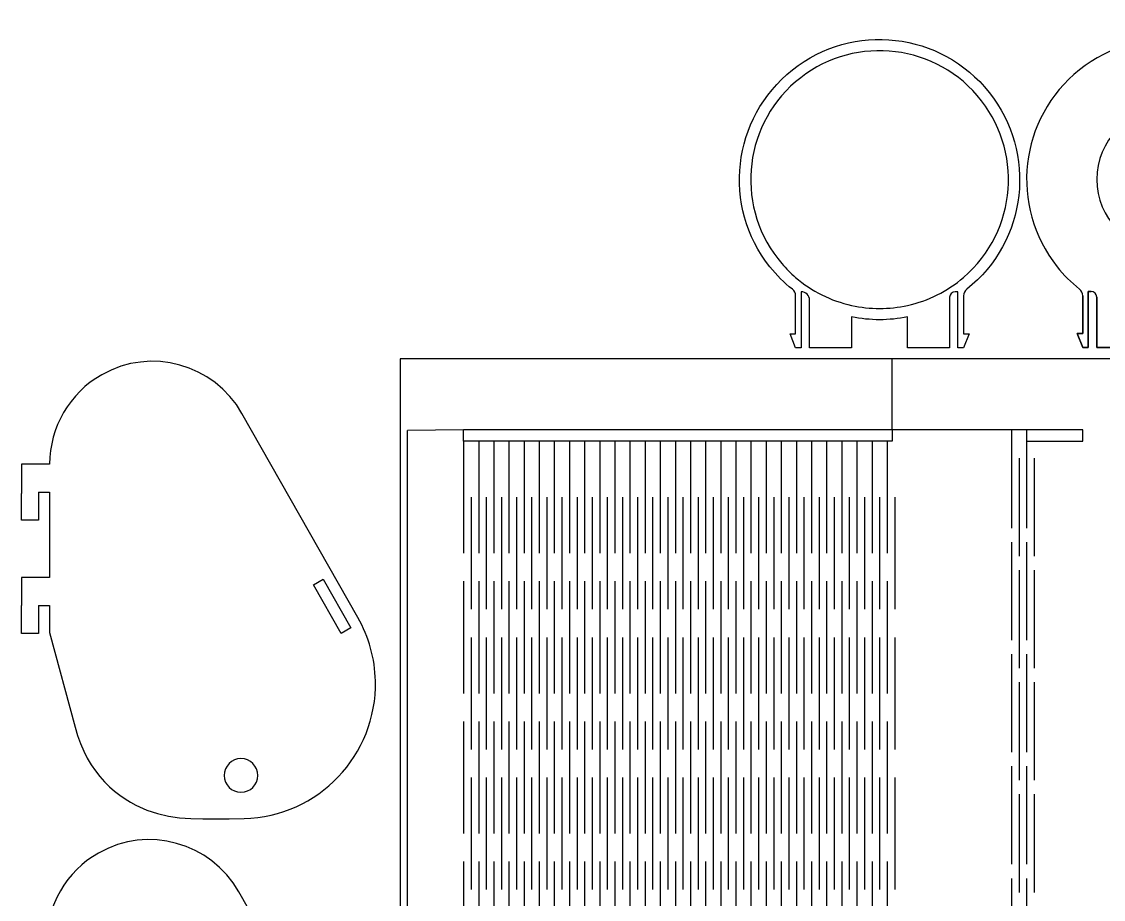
# Model space of a CAD drawing. Header units: inches. Extents: x -247 to 491, y -447 to 179.
# Drawn here: x -243.7 to 142.5, y -136.3 to 176.9 of the extents above; entities that cross this region are included whole.
import ezdxf

# ---------------------------------------------------------------- set-up
doc = ezdxf.new("R2010")
doc.units = ezdxf.units.IN
doc.header["$MEASUREMENT"] = 0

# ---------------------------------------------------------------- blocks, each defined once
blk = doc.blocks.new('block 51')
at = {"color": 7, "lineweight": 25, "true_color": 0xffffff}
blk.add_lwpolyline([(115.07, 31.17), (115.07, -3.83)], dxfattribs=at)
blk = doc.blocks.new('block 52')
at = {"color": 7, "lineweight": 25, "true_color": 0xffffff}
blk.add_lwpolyline([(117.77, 21.17), (117.77, -13.83)], dxfattribs=at)
blk = doc.blocks.new('block 53')
at = {"color": 7, "lineweight": 25, "true_color": 0xffffff}
blk.add_lwpolyline([(117.77, -18.83), (117.77, -53.83)], dxfattribs=at)
blk = doc.blocks.new('block 54')
at = {"color": 7, "lineweight": 25, "true_color": 0xffffff}
blk.add_lwpolyline([(115.07, -8.83), (115.07, -43.83)], dxfattribs=at)
blk = doc.blocks.new('block 55')
at = {"color": 7, "lineweight": 25, "true_color": 0xffffff}
blk.add_lwpolyline([(117.77, -58.83), (117.77, -93.83)], dxfattribs=at)
blk = doc.blocks.new('block 56')
at = {"color": 7, "lineweight": 25, "true_color": 0xffffff}
blk.add_lwpolyline([(115.07, -48.83), (115.07, -83.83)], dxfattribs=at)
blk = doc.blocks.new('block 57')
at = {"color": 7, "lineweight": 25, "true_color": 0xffffff}
blk.add_lwpolyline([(117.77, -98.83), (117.77, -133.83)], dxfattribs=at)
blk = doc.blocks.new('block 58')
at = {"color": 7, "lineweight": 25, "true_color": 0xffffff}
blk.add_lwpolyline([(115.07, -88.83), (115.07, -123.83)], dxfattribs=at)
blk = doc.blocks.new('block 60')
at = {"color": 7, "lineweight": 25, "true_color": 0xffffff}
blk.add_lwpolyline([(115.07, -128.83), (115.07, -163.83)], dxfattribs=at)
blk = doc.blocks.new('block 73')
at = {"color": 7, "lineweight": 25, "true_color": 0xffffff}
blk.add_lwpolyline([(112.37, 21.17), (112.37, -13.83)], dxfattribs=at)
blk = doc.blocks.new('block 74')
at = {"color": 7, "lineweight": 25, "true_color": 0xffffff}
blk.add_lwpolyline([(109.67, 31.17), (109.67, -3.83)], dxfattribs=at)
blk = doc.blocks.new('block 75')
at = {"color": 7, "lineweight": 25, "true_color": 0xffffff}
blk.add_lwpolyline([(112.37, -18.83), (112.37, -53.83)], dxfattribs=at)
blk = doc.blocks.new('block 76')
at = {"color": 7, "lineweight": 25, "true_color": 0xffffff}
blk.add_lwpolyline([(109.67, -8.83), (109.67, -43.83)], dxfattribs=at)
blk = doc.blocks.new('block 77')
at = {"color": 7, "lineweight": 25, "true_color": 0xffffff}
blk.add_lwpolyline([(112.37, -58.83), (112.37, -93.83)], dxfattribs=at)
blk = doc.blocks.new('block 78')
at = {"color": 7, "lineweight": 25, "true_color": 0xffffff}
blk.add_lwpolyline([(109.67, -48.83), (109.67, -83.83)], dxfattribs=at)
blk = doc.blocks.new('block 79')
at = {"color": 7, "lineweight": 25, "true_color": 0xffffff}
blk.add_lwpolyline([(112.37, -98.83), (112.37, -133.83)], dxfattribs=at)
blk = doc.blocks.new('block 80')
at = {"color": 7, "lineweight": 25, "true_color": 0xffffff}
blk.add_lwpolyline([(109.67, -88.83), (109.67, -123.83)], dxfattribs=at)
blk = doc.blocks.new('block 82')
at = {"color": 7, "lineweight": 25, "true_color": 0xffffff}
blk.add_lwpolyline([(109.67, -128.83), (109.67, -163.83)], dxfattribs=at)
blk = doc.blocks.new('block 122')
at = {"color": 7, "lineweight": 25, "true_color": 0xffffff}
blk.add_open_spline([(140.08, 120.58), (140.08, 134.38), (151.27, 145.58), (165.08, 145.58), (178.88, 145.58), (190.08, 134.38), (190.08, 120.58), (190.08, 106.77), (178.88, 95.58), (165.08, 95.58), (151.27, 95.58), (140.08, 106.77), (140.08, 120.58), (140.08, 120.58), (140.08, 120.58), (140.08, 120.58)], degree=3, knots=[0, 0, 0, 0, 1, 1, 1, 2, 2, 2, 3, 3, 3, 4, 4, 4, 5, 5, 5, 5], dxfattribs=at)
blk = doc.blocks.new('block 123')
at = {"color": 7, "lineweight": 25, "true_color": 0xffffff}
blk.add_lwpolyline([(135.08, 79.1), (135.08, 65.58)], dxfattribs=at)
blk = doc.blocks.new('block 124')
at = {"color": 7, "lineweight": 25, "true_color": 0xffffff}
blk.add_lwpolyline([(135.08, 65.58), (133.11, 65.58)], dxfattribs=at)
blk = doc.blocks.new('block 125')
at = {"color": 7, "lineweight": 25, "true_color": 0xffffff}
blk.add_lwpolyline([(133.11, 65.58), (135.08, 60.58)], dxfattribs=at)
blk = doc.blocks.new('block 126')
at = {"color": 7, "lineweight": 25, "true_color": 0xffffff}
blk.add_lwpolyline([(135.08, 60.58), (137.08, 60.58)], dxfattribs=at)
blk = doc.blocks.new('block 127')
at = {"color": 7, "lineweight": 25, "true_color": 0xffffff}
blk.add_lwpolyline([(137.08, 60.58), (137.08, 80.58)], dxfattribs=at)
blk = doc.blocks.new('block 128')
at = {"color": 7, "lineweight": 25, "true_color": 0xffffff}
blk.add_lwpolyline([(137.08, 80.58), (138.08, 80.58)], dxfattribs=at)
blk = doc.blocks.new('block 129')
at = {"color": 7, "lineweight": 25, "true_color": 0xffffff}
blk.add_open_spline([(140.08, 78.58), (140.08, 79.68), (139.19, 80.58), (138.08, 80.58)], degree=3, dxfattribs=at)
blk = doc.blocks.new('block 130')
at = {"color": 7, "lineweight": 25, "true_color": 0xffffff}
blk.add_lwpolyline([(140.08, 78.58), (140.08, 60.58)], dxfattribs=at)
blk = doc.blocks.new('block 131')
at = {"color": 7, "lineweight": 25, "true_color": 0xffffff}
blk.add_lwpolyline([(140.08, 60.58), (155.08, 60.58)], dxfattribs=at)
blk = doc.blocks.new('block 132')
at = {"color": 7, "lineweight": 25, "true_color": 0xffffff}
blk.add_lwpolyline([(155.08, 60.58), (155.08, 71.58)], dxfattribs=at)
blk = doc.blocks.new('block 133')
at = {"color": 7, "lineweight": 25, "true_color": 0xffffff}
blk.add_open_spline([(155.08, 71.58), (161.68, 70.24), (168.47, 70.24), (175.07, 71.58)], degree=3, dxfattribs=at)
blk = doc.blocks.new('block 134')
at = {"color": 7, "lineweight": 25, "true_color": 0xffffff}
blk.add_lwpolyline([(175.07, 71.58), (175.07, 60.58)], dxfattribs=at)
blk = doc.blocks.new('block 135')
at = {"color": 7, "lineweight": 25, "true_color": 0xffffff}
blk.add_lwpolyline([(175.07, 60.58), (190.07, 60.58)], dxfattribs=at)
blk = doc.blocks.new('block 136')
at = {"color": 7, "lineweight": 25, "true_color": 0xffffff}
blk.add_lwpolyline([(190.07, 60.58), (190.07, 77.58)], dxfattribs=at)
blk = doc.blocks.new('block 137')
at = {"color": 7, "lineweight": 25, "true_color": 0xffffff}
blk.add_open_spline([(193.07, 80.58), (191.41, 80.58), (190.07, 79.23), (190.07, 77.58)], degree=3, dxfattribs=at)
blk = doc.blocks.new('block 138')
at = {"color": 7, "lineweight": 25, "true_color": 0xffffff}
blk.add_lwpolyline([(193.07, 80.58), (193.07, 60.58)], dxfattribs=at)
blk = doc.blocks.new('block 139')
at = {"color": 7, "lineweight": 25, "true_color": 0xffffff}
blk.add_lwpolyline([(193.07, 60.58), (195.07, 60.58)], dxfattribs=at)
blk = doc.blocks.new('block 140')
at = {"color": 7, "lineweight": 25, "true_color": 0xffffff}
blk.add_lwpolyline([(195.07, 60.58), (197.04, 65.58)], dxfattribs=at)
blk = doc.blocks.new('block 141')
at = {"color": 7, "lineweight": 25, "true_color": 0xffffff}
blk.add_lwpolyline([(197.04, 65.58), (195.07, 65.58)], dxfattribs=at)
blk = doc.blocks.new('block 142')
at = {"color": 7, "lineweight": 25, "true_color": 0xffffff}
blk.add_lwpolyline([(195.07, 65.58), (195.07, 79.1)], dxfattribs=at)
blk = doc.blocks.new('block 143')
at = {"color": 7, "lineweight": 25, "true_color": 0xffffff}
blk.add_open_spline([(196.2, 81.44), (195.48, 80.88), (195.07, 80.01), (195.07, 79.1)], degree=3, dxfattribs=at)
blk = doc.blocks.new('block 144')
at = {"color": 7, "lineweight": 25, "true_color": 0xffffff}
blk.add_open_spline([(196.2, 81.44), (217.81, 98.63), (221.4, 130.09), (204.21, 151.7), (187.02, 173.31), (155.56, 176.9), (133.95, 159.71), (112.34, 142.52), (108.75, 111.06), (125.94, 89.45), (128.3, 86.49), (130.99, 83.8), (133.95, 81.44)], degree=3, knots=[0, 0, 0, 0, 1, 1, 1, 2, 2, 2, 3, 3, 3, 4, 4, 4, 4], dxfattribs=at)
blk = doc.blocks.new('block 145')
at = {"color": 7, "lineweight": 25, "true_color": 0xffffff}
blk.add_open_spline([(135.08, 79.1), (135.08, 80.01), (134.67, 80.88), (133.95, 81.44)], degree=3, dxfattribs=at)
blk = doc.blocks.new('block 146')
at = {"color": 7, "lineweight": 25, "true_color": 0xffffff}
blk.add_open_spline([(140.08, 120.58), (140.08, 134.38), (151.27, 145.58), (165.08, 145.58), (178.88, 145.58), (190.08, 134.38), (190.08, 120.58), (190.08, 106.77), (178.88, 95.58), (165.08, 95.58), (151.27, 95.58), (140.08, 106.77), (140.08, 120.58), (140.08, 120.58), (140.08, 120.58), (140.08, 120.58)], degree=3, knots=[0, 0, 0, 0, 1, 1, 1, 2, 2, 2, 3, 3, 3, 4, 4, 4, 5, 5, 5, 5], dxfattribs=at)
blk = doc.blocks.new('block 147')
at = {"color": 7, "lineweight": 25, "true_color": 0xffffff}
blk.add_lwpolyline([(133.11, 65.58), (135.08, 65.58)], dxfattribs=at)
blk = doc.blocks.new('block 148')
at = {"color": 7, "lineweight": 25, "true_color": 0xffffff}
blk.add_lwpolyline([(135.08, 60.58), (133.11, 65.58)], dxfattribs=at)
blk = doc.blocks.new('block 149')
at = {"color": 7, "lineweight": 25, "true_color": 0xffffff}
blk.add_lwpolyline([(137.08, 60.58), (135.08, 60.58)], dxfattribs=at)
blk = doc.blocks.new('block 150')
at = {"color": 7, "lineweight": 25, "true_color": 0xffffff}
blk.add_lwpolyline([(137.08, 80.58), (137.08, 60.58)], dxfattribs=at)
blk = doc.blocks.new('block 151')
at = {"color": 7, "lineweight": 25, "true_color": 0xffffff}
blk.add_lwpolyline([(138.08, 80.58), (137.08, 80.58)], dxfattribs=at)
blk = doc.blocks.new('block 152')
at = {"color": 7, "lineweight": 25, "true_color": 0xffffff}
blk.add_open_spline([(140.08, 78.58), (140.08, 79.68), (139.19, 80.58), (138.08, 80.58)], degree=3, dxfattribs=at)
blk = doc.blocks.new('block 153')
at = {"color": 7, "lineweight": 25, "true_color": 0xffffff}
blk.add_lwpolyline([(140.08, 60.58), (140.08, 78.58)], dxfattribs=at)
blk = doc.blocks.new('block 154')
at = {"color": 7, "lineweight": 25, "true_color": 0xffffff}
blk.add_lwpolyline([(155.08, 60.58), (140.08, 60.58)], dxfattribs=at)
blk = doc.blocks.new('block 155')
at = {"color": 7, "lineweight": 25, "true_color": 0xffffff}
blk.add_lwpolyline([(155.08, 71.58), (155.08, 60.58)], dxfattribs=at)
blk = doc.blocks.new('block 156')
at = {"color": 7, "lineweight": 25, "true_color": 0xffffff}
blk.add_open_spline([(155.08, 71.58), (161.68, 70.24), (168.47, 70.24), (175.07, 71.58)], degree=3, dxfattribs=at)
blk = doc.blocks.new('block 157')
at = {"color": 7, "lineweight": 25, "true_color": 0xffffff}
blk.add_lwpolyline([(175.07, 60.58), (175.07, 71.58)], dxfattribs=at)
blk = doc.blocks.new('block 158')
at = {"color": 7, "lineweight": 25, "true_color": 0xffffff}
blk.add_lwpolyline([(190.07, 60.58), (175.07, 60.58)], dxfattribs=at)
blk = doc.blocks.new('block 159')
at = {"color": 7, "lineweight": 25, "true_color": 0xffffff}
blk.add_lwpolyline([(190.07, 77.58), (190.07, 60.58)], dxfattribs=at)
blk = doc.blocks.new('block 160')
at = {"color": 7, "lineweight": 25, "true_color": 0xffffff}
blk.add_open_spline([(193.07, 80.58), (191.41, 80.58), (190.07, 79.23), (190.07, 77.58)], degree=3, dxfattribs=at)
blk = doc.blocks.new('block 161')
at = {"color": 7, "lineweight": 25, "true_color": 0xffffff}
blk.add_lwpolyline([(193.07, 60.58), (193.07, 80.58)], dxfattribs=at)
blk = doc.blocks.new('block 162')
at = {"color": 7, "lineweight": 25, "true_color": 0xffffff}
blk.add_lwpolyline([(195.07, 60.58), (193.07, 60.58)], dxfattribs=at)
blk = doc.blocks.new('block 163')
at = {"color": 7, "lineweight": 25, "true_color": 0xffffff}
blk.add_lwpolyline([(197.04, 65.58), (195.07, 60.58)], dxfattribs=at)
blk = doc.blocks.new('block 164')
at = {"color": 7, "lineweight": 25, "true_color": 0xffffff}
blk.add_lwpolyline([(195.07, 65.58), (197.04, 65.58)], dxfattribs=at)
blk = doc.blocks.new('block 165')
at = {"color": 7, "lineweight": 25, "true_color": 0xffffff}
blk.add_lwpolyline([(195.07, 79.1), (195.07, 65.58)], dxfattribs=at)
blk = doc.blocks.new('block 166')
at = {"color": 7, "lineweight": 25, "true_color": 0xffffff}
blk.add_open_spline([(196.2, 81.44), (195.48, 80.88), (195.07, 80.01), (195.07, 79.1)], degree=3, dxfattribs=at)
blk = doc.blocks.new('block 167')
at = {"color": 7, "lineweight": 25, "true_color": 0xffffff}
blk.add_open_spline([(196.2, 81.44), (217.81, 98.63), (221.4, 130.09), (204.21, 151.7), (187.02, 173.31), (155.56, 176.9), (133.95, 159.71), (112.34, 142.52), (108.75, 111.06), (125.94, 89.45), (128.3, 86.49), (130.99, 83.8), (133.95, 81.44)], degree=3, knots=[0, 0, 0, 0, 1, 1, 1, 2, 2, 2, 3, 3, 3, 4, 4, 4, 4], dxfattribs=at)
blk = doc.blocks.new('block 168')
at = {"color": 7, "lineweight": 25, "true_color": 0xffffff}
blk.add_open_spline([(135.08, 79.1), (135.08, 80.01), (134.67, 80.88), (133.95, 81.44)], degree=3, dxfattribs=at)
blk = doc.blocks.new('block 169')
at = {"color": 7, "lineweight": 25, "true_color": 0xffffff}
blk.add_lwpolyline([(135.08, 65.58), (135.08, 79.1)], dxfattribs=at)
blk = doc.blocks.new('block 121')
for name in ['block 144', 'block 167', 'block 122', 'block 146', 'block 145', 'block 168', 'block 143', 'block 166', 'block 123', 'block 169', 'block 127', 'block 128', 'block 150', 'block 151', 'block 129', 'block 152', 'block 130', 'block 153', 'block 137', 'block 160', 'block 136', 'block 159', 'block 138', 'block 161', 'block 142', 'block 165', 'block 132', 'block 133', 'block 155', 'block 156', 'block 134', 'block 157', 'block 124', 'block 125', 'block 147', 'block 148', 'block 140', 'block 141', 'block 163', 'block 164', 'block 126', 'block 149', 'block 131', 'block 154', 'block 135', 'block 158', 'block 139', 'block 162']:
    blk.add_blockref(name, (0, 0))
blk = doc.blocks.new('block 170')
at = {"color": 7, "lineweight": 25, "true_color": 0xffffff}
blk.add_open_spline([(94.54, 65.52), (94.54, 65.52), (92.57, 65.52), (92.57, 65.52), (92.57, 65.52), (92.57, 69.52), (92.57, 69.52), (92.57, 69.52), (92.57, 79.04), (92.57, 79.04), (92.57, 79.95), (92.99, 80.82), (93.71, 81.39), (115.32, 98.58), (118.9, 130.03), (101.71, 151.64), (84.52, 173.26), (53.07, 176.84), (31.46, 159.65), (9.84, 142.46), (6.26, 111.01), (23.45, 89.39), (25.81, 86.43), (28.49, 83.75), (31.46, 81.39), (32.17, 80.82), (32.59, 79.95), (32.59, 79.04), (32.59, 79.04), (32.59, 69.52), (32.59, 69.52), (32.59, 69.52), (32.59, 65.52), (32.59, 65.52), (32.59, 65.52), (30.62, 65.52), (30.62, 65.52), (30.62, 65.52), (32.59, 60.52), (32.59, 60.52), (32.59, 60.52), (34.59, 60.52), (34.59, 60.52), (34.59, 60.52), (34.59, 80.52), (34.59, 80.52), (36.25, 80.52), (37.59, 79.18), (37.59, 77.52), (37.59, 77.52), (37.59, 60.52), (37.59, 60.52), (37.59, 60.52), (52.59, 60.52), (52.59, 60.52), (52.59, 60.52), (52.59, 71.53), (52.59, 71.53), (59.18, 70.18), (65.98, 70.18), (72.57, 71.53), (72.57, 71.53), (72.57, 60.52), (72.57, 60.52), (72.57, 60.52), (87.57, 60.52), (87.57, 60.52), (87.57, 60.52), (87.57, 78.52), (87.57, 78.52), (87.57, 79.62), (88.47, 80.52), (89.57, 80.52), (89.57, 80.52), (90.57, 80.52), (90.57, 80.52), (90.57, 80.52), (90.57, 60.52), (90.57, 60.52), (90.57, 60.52), (92.57, 60.52), (92.57, 60.52), (92.57, 60.52), (94.54, 65.52), (94.54, 65.52)], degree=3, knots=[0, 0, 0, 0, 1, 1, 1, 2, 2, 2, 3, 3, 3, 4, 4, 4, 5, 5, 5, 6, 6, 6, 7, 7, 7, 8, 8, 8, 9, 9, 9, 10, 10, 10, 11, 11, 11, 12, 12, 12, 13, 13, 13, 14, 14, 14, 15, 15, 15, 16, 16, 16, 17, 17, 17, 18, 18, 18, 19, 19, 19, 20, 20, 20, 21, 21, 21, 22, 22, 22, 23, 23, 23, 24, 24, 24, 25, 25, 25, 26, 26, 26, 27, 27, 27, 28, 28, 28, 28], dxfattribs=at)
blk = doc.blocks.new('block 171')
at = {"color": 7, "lineweight": 25, "true_color": 0xffffff}
blk.add_open_spline([(72.57, 75.62), (65.99, 74.15), (59.17, 74.15), (52.59, 75.62), (45.2, 77.26), (38.33, 80.71), (32.59, 85.64), (30.84, 87.15), (29.21, 88.78), (27.7, 90.53), (11.14, 109.79), (13.33, 138.83), (32.59, 155.4), (51.85, 171.96), (80.89, 169.77), (97.46, 150.51), (114.02, 131.25), (111.84, 102.21), (92.57, 85.64), (86.83, 80.71), (79.96, 77.26), (72.57, 75.62)], degree=3, knots=[0, 0, 0, 0, 1, 1, 1, 2, 2, 2, 3, 3, 3, 4, 4, 4, 5, 5, 5, 6, 6, 6, 7, 7, 7, 7], dxfattribs=at)
blk = doc.blocks.new('block 194')
at = {"color": 7, "lineweight": 25, "true_color": 0xffffff}
blk.add_lwpolyline([(-124.79, -206.47), (-166.16, -133.62)], dxfattribs=at)
blk = doc.blocks.new('block 195')
at = {"color": 7, "lineweight": 25, "true_color": 0xffffff}
blk.add_open_spline([(-166.16, -133.62), (-176.18, -115.98), (-198.6, -109.8), (-216.24, -119.82), (-227.73, -126.34), (-234.83, -138.54), (-234.83, -151.75)], degree=3, knots=[0, 0, 0, 0, 1, 1, 1, 2, 2, 2, 2], dxfattribs=at)
blk = doc.blocks.new('block 214')
at = {"color": 7, "lineweight": 25, "true_color": 0xffffff}
blk.add_open_spline([(-164.28, -107.46), (-137.77, -106.86), (-116.78, -84.89), (-117.38, -58.38), (-117.56, -50.44), (-119.71, -42.67), (-123.63, -35.77)], degree=3, knots=[0, 0, 0, 0, 1, 1, 1, 2, 2, 2, 2], dxfattribs=at)
blk = doc.blocks.new('block 215')
at = {"color": 7, "lineweight": 25, "true_color": 0xffffff}
blk.add_lwpolyline([(-123.63, -35.77), (-165.01, 37.08)], dxfattribs=at)
blk = doc.blocks.new('block 216')
at = {"color": 7, "lineweight": 25, "true_color": 0xffffff}
blk.add_open_spline([(-165.01, 37.08), (-175.02, 54.72), (-197.44, 60.9), (-215.08, 50.88), (-226.57, 44.36), (-233.67, 32.16), (-233.67, 18.95)], degree=3, knots=[0, 0, 0, 0, 1, 1, 1, 2, 2, 2, 2], dxfattribs=at)
blk = doc.blocks.new('block 217')
at = {"color": 7, "lineweight": 25, "true_color": 0xffffff}
blk.add_lwpolyline([(-139.47, -24.07), (-136, -22.09), (-126.12, -39.48), (-129.6, -41.46), (-139.47, -24.07)], dxfattribs=at)
blk = doc.blocks.new('block 218')
at = {"color": 7, "lineweight": 25, "true_color": 0xffffff}
blk.add_lwpolyline([(-233.67, 18.95), (-243.67, 18.95)], dxfattribs=at)
blk = doc.blocks.new('block 219')
at = {"color": 7, "lineweight": 25, "true_color": 0xffffff}
blk.add_lwpolyline([(-243.67, 18.95), (-243.67, 8.55)], dxfattribs=at)
blk = doc.blocks.new('block 220')
at = {"color": 7, "lineweight": 25, "true_color": 0xffffff}
blk.add_lwpolyline([(-237.67, 8.95), (-233.67, 8.95)], dxfattribs=at)
blk = doc.blocks.new('block 221')
at = {"color": 7, "lineweight": 25, "true_color": 0xffffff}
blk.add_lwpolyline([(-237.67, 8.95), (-237.67, -1.05)], dxfattribs=at)
blk = doc.blocks.new('block 222')
at = {"color": 7, "lineweight": 25, "true_color": 0xffffff}
blk.add_lwpolyline([(-237.67, -1.05), (-243.67, -1.05)], dxfattribs=at)
blk = doc.blocks.new('block 223')
at = {"color": 7, "lineweight": 25, "true_color": 0xffffff}
blk.add_lwpolyline([(-243.67, -1.05), (-243.67, 8.55)], dxfattribs=at)
blk = doc.blocks.new('block 224')
at = {"color": 7, "lineweight": 25, "true_color": 0xffffff}
blk.add_lwpolyline([(-243.67, -21.45), (-243.67, -31.45)], dxfattribs=at)
blk = doc.blocks.new('block 225')
at = {"color": 7, "lineweight": 25, "true_color": 0xffffff}
blk.add_lwpolyline([(-237.67, -31.45), (-233.67, -31.45)], dxfattribs=at)
blk = doc.blocks.new('block 226')
at = {"color": 7, "lineweight": 25, "true_color": 0xffffff}
blk.add_lwpolyline([(-237.67, -41.45), (-243.67, -41.45)], dxfattribs=at)
blk = doc.blocks.new('block 227')
at = {"color": 7, "lineweight": 25, "true_color": 0xffffff}
blk.add_lwpolyline([(-233.67, -21.45), (-243.67, -21.45)], dxfattribs=at)
blk = doc.blocks.new('block 228')
at = {"color": 7, "lineweight": 25, "true_color": 0xffffff}
blk.add_lwpolyline([(-243.67, -41.45), (-243.67, -31.45)], dxfattribs=at)
blk = doc.blocks.new('block 229')
at = {"color": 7, "lineweight": 25, "true_color": 0xffffff}
blk.add_lwpolyline([(-237.67, -31.45), (-237.67, -41.45)], dxfattribs=at)
blk = doc.blocks.new('block 230')
at = {"color": 7, "lineweight": 25, "true_color": 0xffffff}
blk.add_lwpolyline([(-233.67, 8.95), (-233.67, -21.45)], dxfattribs=at)
blk = doc.blocks.new('block 231')
at = {"color": 7, "lineweight": 25, "true_color": 0xffffff}
blk.add_lwpolyline([(-233.67, -31.45), (-233.67, -41.05)], dxfattribs=at)
blk = doc.blocks.new('block 232')
at = {"color": 7, "lineweight": 25, "true_color": 0xffffff}
blk.add_open_spline([(-171.37, -92.12), (-171.37, -88.81), (-168.68, -86.12), (-165.37, -86.12), (-162.05, -86.12), (-159.37, -88.81), (-159.37, -92.12), (-159.37, -95.44), (-162.05, -98.12), (-165.37, -98.12), (-168.68, -98.12), (-171.37, -95.44), (-171.37, -92.12), (-171.37, -92.12), (-171.37, -92.12), (-171.37, -92.12)], degree=3, knots=[0, 0, 0, 0, 1, 1, 1, 2, 2, 2, 3, 3, 3, 4, 4, 4, 5, 5, 5, 5], dxfattribs=at)
blk = doc.blocks.new('block 233')
at = {"color": 7, "lineweight": 25, "true_color": 0xffffff}
blk.add_lwpolyline([(-233.67, -41.05), (-224.61, -74.86)], dxfattribs=at)
blk = doc.blocks.new('block 234')
at = {"color": 7, "lineweight": 25, "true_color": 0xffffff}
blk.add_lwpolyline([(-224.61, -74.86), (-223.71, -77.88), (-222.68, -80.72), (-221.52, -83.41), (-220.24, -85.93), (-218.84, -88.28), (-217.33, -90.48), (-215.74, -92.52), (-214.06, -94.41), (-212.31, -96.15), (-210.5, -97.74), (-208.64, -99.2), (-206.75, -100.51), (-204.84, -101.69), (-202.91, -102.74), (-199.02, -104.47), (-195.14, -105.75), (-191.25, -106.64), (-187.31, -107.2), (-183.26, -107.51), (-179.01, -107.64), (-174.47, -107.64), (-169.58, -107.57), (-164.28, -107.46)], dxfattribs=at)

msp = doc.modelspace()

# ---------------------------------------------------------------- linework, layer by layer
at = {"color": 7, "lineweight": 25, "true_color": 0xffffff}
for points in [[(67.12, 31.17), (67.12, 56.52)], [(-85.92, 31.17), (-105.92, 30.97)], [(-105.92, -418.64), (-105.92, 30.97)], [(-85.92, 27.17), (-85.92, 31.17)], [(67.12, 31.17), (-85.92, 31.17)], [(67.12, 31.17), (67.12, 27.17)], [(115.08, 31.17), (67.12, 31.17)], [(135.08, 31.17), (115.08, 31.17)], [(115.08, 31.17), (115.08, 27.17)], [(135.08, 27.17), (135.08, 31.17)], [(67.12, 27.17), (-85.92, 27.17)], [(-85.92, 27.17), (-85.92, -12.83)], [(-80.52, 27.17), (-80.52, -12.83)], [(-75.12, 27.17), (-75.12, -12.83)], [(-69.72, 27.17), (-69.72, -12.83)], [(-64.32, 27.17), (-64.32, -12.83)], [(-58.92, 27.17), (-58.92, -12.83)], [(-53.52, 27.17), (-53.52, -12.83)], [(-48.12, 27.17), (-48.12, -12.83)], [(-42.72, 27.17), (-42.72, -12.83)], [(-37.32, 27.17), (-37.32, -12.83)], [(-31.92, 27.17), (-31.92, -12.83)], [(-26.52, 27.17), (-26.52, -12.83)], [(-21.12, 27.17), (-21.12, -12.83)], [(-15.72, 27.17), (-15.72, -12.83)], [(-10.32, 27.17), (-10.32, -12.83)], [(-4.92, 27.17), (-4.92, -12.83)], [(0.48, 27.17), (0.48, -12.83)], [(5.88, 27.17), (5.88, -12.83)], [(11.28, 27.17), (11.28, -12.83)], [(16.68, 27.17), (16.68, -12.83)], [(22.08, 27.17), (22.08, -12.83)], [(27.48, 27.17), (27.48, -12.83)], [(32.88, 27.17), (32.88, -12.83)], [(38.28, 27.17), (38.28, -12.83)], [(43.68, 27.17), (43.68, -12.83)], [(49.08, 27.17), (49.08, -12.83)], [(54.48, 27.17), (54.48, -12.83)], [(59.88, 27.17), (59.88, -12.83)], [(65.28, 27.17), (65.28, -12.83)], [(115.08, 27.17), (135.08, 27.17)], [(-83.22, 7.17), (-83.22, -32.83)], [(-77.82, 7.17), (-77.82, -32.83)], [(-72.42, 7.17), (-72.42, -32.83)], [(-67.02, 7.17), (-67.02, -32.83)], [(-61.62, 7.17), (-61.62, -32.83)], [(-56.22, 7.17), (-56.22, -32.83)], [(-50.82, 7.17), (-50.82, -32.83)], [(-45.42, 7.17), (-45.42, -32.83)], [(-40.02, 7.17), (-40.02, -32.83)], [(-34.62, 7.17), (-34.62, -32.83)], [(-29.22, 7.17), (-29.22, -32.83)], [(-23.82, 7.17), (-23.82, -32.83)], [(-18.42, 7.17), (-18.42, -32.83)], [(-13.02, 7.17), (-13.02, -32.83)], [(-7.62, 7.17), (-7.62, -32.83)], [(-2.22, 7.17), (-2.22, -32.83)], [(3.18, 7.17), (3.18, -32.83)], [(8.58, 7.17), (8.58, -32.83)], [(13.98, 7.17), (13.98, -32.83)], [(19.38, 7.17), (19.38, -32.83)], [(24.78, 7.17), (24.78, -32.83)], [(30.18, 7.17), (30.18, -32.83)], [(35.58, 7.17), (35.58, -32.83)], [(40.98, 7.17), (40.98, -32.83)], [(46.38, 7.17), (46.38, -32.83)], [(51.78, 7.17), (51.78, -32.83)], [(57.18, 7.17), (57.18, -32.83)], [(62.58, 7.17), (62.58, -32.83)], [(67.98, 7.17), (67.98, -32.83)], [(-85.92, -22.83), (-85.92, -62.83)], [(-80.52, -22.83), (-80.52, -62.83)], [(-75.12, -22.83), (-75.12, -62.83)], [(-69.72, -22.83), (-69.72, -62.83)], [(-64.32, -22.83), (-64.32, -62.83)], [(-58.92, -22.83), (-58.92, -62.83)], [(-53.52, -22.83), (-53.52, -62.83)], [(-48.12, -22.83), (-48.12, -62.83)], [(-42.72, -22.83), (-42.72, -62.83)], [(-37.32, -22.83), (-37.32, -62.83)], [(-31.92, -22.83), (-31.92, -62.83)], [(-26.52, -22.83), (-26.52, -62.83)], [(-21.12, -22.83), (-21.12, -62.83)], [(-15.72, -22.83), (-15.72, -62.83)], [(-10.32, -22.83), (-10.32, -62.83)], [(-4.92, -22.83), (-4.92, -62.83)], [(0.48, -22.83), (0.48, -62.83)], [(5.88, -22.83), (5.88, -62.83)], [(11.28, -22.83), (11.28, -62.83)], [(16.68, -22.83), (16.68, -62.83)], [(22.08, -22.83), (22.08, -62.83)], [(27.48, -22.83), (27.48, -62.83)], [(32.88, -22.83), (32.88, -62.83)], [(38.28, -22.83), (38.28, -62.83)], [(43.68, -22.83), (43.68, -62.83)], [(49.08, -22.83), (49.08, -62.83)], [(54.48, -22.83), (54.48, -62.83)], [(59.88, -22.83), (59.88, -62.83)], [(65.28, -22.83), (65.28, -62.83)], [(-83.22, -42.83), (-83.22, -82.83)], [(-77.82, -42.83), (-77.82, -82.83)], [(-72.42, -42.83), (-72.42, -82.83)], [(-67.02, -42.83), (-67.02, -82.83)], [(-61.62, -42.83), (-61.62, -82.83)], [(-56.22, -42.83), (-56.22, -82.83)], [(-50.82, -42.83), (-50.82, -82.83)], [(-45.42, -42.83), (-45.42, -82.83)], [(-40.02, -42.83), (-40.02, -82.83)], [(-34.62, -42.83), (-34.62, -82.83)], [(-29.22, -42.83), (-29.22, -82.83)], [(-23.82, -42.83), (-23.82, -82.83)], [(-18.42, -42.83), (-18.42, -82.83)], [(-13.02, -42.83), (-13.02, -82.83)], [(-7.62, -42.83), (-7.62, -82.83)], [(-2.22, -42.83), (-2.22, -82.83)], [(3.18, -42.83), (3.18, -82.83)], [(8.58, -42.83), (8.58, -82.83)], [(13.98, -42.83), (13.98, -82.83)], [(19.38, -42.83), (19.38, -82.83)], [(24.78, -42.83), (24.78, -82.83)], [(30.18, -42.83), (30.18, -82.83)], [(35.58, -42.83), (35.58, -82.83)], [(40.98, -42.83), (40.98, -82.83)], [(46.38, -42.83), (46.38, -82.83)], [(51.78, -42.83), (51.78, -82.83)], [(57.18, -42.83), (57.18, -82.83)], [(62.58, -42.83), (62.58, -82.83)], [(67.98, -42.83), (67.98, -82.83)], [(-85.92, -72.83), (-85.92, -112.83)], [(-80.52, -72.83), (-80.52, -112.83)], [(-75.12, -72.83), (-75.12, -112.83)], [(-69.72, -72.83), (-69.72, -112.83)], [(-64.32, -72.83), (-64.32, -112.83)], [(-58.92, -72.83), (-58.92, -112.83)], [(-53.52, -72.83), (-53.52, -112.83)], [(-48.12, -72.83), (-48.12, -112.83)], [(-42.72, -72.83), (-42.72, -112.83)], [(-37.32, -72.83), (-37.32, -112.83)], [(-31.92, -72.83), (-31.92, -112.83)], [(-26.52, -72.83), (-26.52, -112.83)], [(-21.12, -72.83), (-21.12, -112.83)], [(-15.72, -72.83), (-15.72, -112.83)], [(-10.32, -72.83), (-10.32, -112.83)], [(-4.92, -72.83), (-4.92, -112.83)], [(0.48, -72.83), (0.48, -112.83)], [(5.88, -72.83), (5.88, -112.83)], [(11.28, -72.83), (11.28, -112.83)], [(16.68, -72.83), (16.68, -112.83)], [(22.08, -72.83), (22.08, -112.83)], [(27.48, -72.83), (27.48, -112.83)], [(32.88, -72.83), (32.88, -112.83)], [(38.28, -72.83), (38.28, -112.83)], [(43.68, -72.83), (43.68, -112.83)], [(49.08, -72.83), (49.08, -112.83)], [(54.48, -72.83), (54.48, -112.83)], [(59.88, -72.83), (59.88, -112.83)], [(65.28, -72.83), (65.28, -112.83)], [(-83.22, -92.83), (-83.22, -132.83)], [(-77.82, -92.83), (-77.82, -132.83)], [(-72.42, -92.83), (-72.42, -132.83)], [(-67.02, -92.83), (-67.02, -132.83)], [(-61.62, -92.83), (-61.62, -132.83)], [(-56.22, -92.83), (-56.22, -132.83)], [(-50.82, -92.83), (-50.82, -132.83)], [(-45.42, -92.83), (-45.42, -132.83)], [(-40.02, -92.83), (-40.02, -132.83)], [(-34.62, -92.83), (-34.62, -132.83)], [(-29.22, -92.83), (-29.22, -132.83)], [(-23.82, -92.83), (-23.82, -132.83)], [(-18.42, -92.83), (-18.42, -132.83)], [(-13.02, -92.83), (-13.02, -132.83)], [(-7.62, -92.83), (-7.62, -132.83)], [(-2.22, -92.83), (-2.22, -132.83)], [(3.18, -92.83), (3.18, -132.83)], [(8.58, -92.83), (8.58, -132.83)], [(13.98, -92.83), (13.98, -132.83)], [(19.38, -92.83), (19.38, -132.83)], [(24.78, -92.83), (24.78, -132.83)], [(30.18, -92.83), (30.18, -132.83)], [(35.58, -92.83), (35.58, -132.83)], [(40.98, -92.83), (40.98, -132.83)], [(46.38, -92.83), (46.38, -132.83)], [(51.78, -92.83), (51.78, -132.83)], [(57.18, -92.83), (57.18, -132.83)], [(62.58, -92.83), (62.58, -132.83)], [(67.98, -92.83), (67.98, -132.83)], [(-85.92, -122.83), (-85.92, -162.83)], [(-80.52, -122.83), (-80.52, -162.83)], [(-75.12, -122.83), (-75.12, -162.83)], [(-69.72, -122.83), (-69.72, -162.83)], [(-64.32, -122.83), (-64.32, -162.83)], [(-58.92, -122.83), (-58.92, -162.83)], [(-53.52, -122.83), (-53.52, -162.83)], [(-48.12, -122.83), (-48.12, -162.83)], [(-42.72, -122.83), (-42.72, -162.83)], [(-37.32, -122.83), (-37.32, -162.83)], [(-31.92, -122.83), (-31.92, -162.83)], [(-26.52, -122.83), (-26.52, -162.83)], [(-21.12, -122.83), (-21.12, -162.83)], [(-15.72, -122.83), (-15.72, -162.83)], [(-10.32, -122.83), (-10.32, -162.83)], [(-4.92, -122.83), (-4.92, -162.83)], [(0.48, -122.83), (0.48, -162.83)], [(5.88, -122.83), (5.88, -162.83)], [(11.28, -122.83), (11.28, -162.83)], [(16.68, -122.83), (16.68, -162.83)], [(22.08, -122.83), (22.08, -162.83)], [(27.48, -122.83), (27.48, -162.83)], [(32.88, -122.83), (32.88, -162.83)], [(38.28, -122.83), (38.28, -162.83)], [(43.68, -122.83), (43.68, -162.83)], [(49.08, -122.83), (49.08, -162.83)], [(54.48, -122.83), (54.48, -162.83)], [(59.88, -122.83), (59.88, -162.83)], [(65.28, -122.83), (65.28, -162.83)]]:
    msp.add_lwpolyline(points, dxfattribs=at)
msp.add_open_spline([(-108.56, -443.48), (-108.56, -443.48), (-108.56, 56.52), (-108.56, 56.52), (-108.56, 56.52), (351.44, 56.52), (351.44, 56.52), (379.06, 56.52), (401.44, 78.91), (401.44, 106.52), (401.44, 106.52), (401.44, 116.52), (401.44, 116.52), (401.44, 127.57), (410.4, 136.52), (421.44, 136.52), (421.44, 136.52), (471.44, 136.52), (471.44, 136.52), (482.49, 136.52), (491.44, 127.57), (491.44, 116.52), (491.44, 116.52), (491.44, 56.52), (491.44, 56.52), (491.44, 56.52), (491.44, -43.48), (491.44, -43.48), (491.44, -43.48), (491.44, -443.48), (491.44, -443.48), (491.44, -443.48), (-108.56, -443.48), (-108.56, -443.48)], degree=3, knots=[0, 0, 0, 0, 1, 1, 1, 2, 2, 2, 3, 3, 3, 4, 4, 4, 5, 5, 5, 6, 6, 6, 7, 7, 7, 8, 8, 8, 9, 9, 9, 10, 10, 10, 11, 11, 11, 11], dxfattribs=at)

# ---------------------------------------------------------------- block references
for name in ['block 170', 'block 121', 'block 171', 'block 216', 'block 215', 'block 74', 'block 51', 'block 73', 'block 52', 'block 218', 'block 219', 'block 223', 'block 220', 'block 221', 'block 230', 'block 222', 'block 76', 'block 54', 'block 75', 'block 53', 'block 224', 'block 227', 'block 217', 'block 228', 'block 225', 'block 229', 'block 231', 'block 214', 'block 226', 'block 233', 'block 78', 'block 56', 'block 77', 'block 55', 'block 234', 'block 232', 'block 80', 'block 58', 'block 79', 'block 57', 'block 195', 'block 82', 'block 60', 'block 194']:
    msp.add_blockref(name, (0, 0))

doc.saveas('drawing.dxf')
